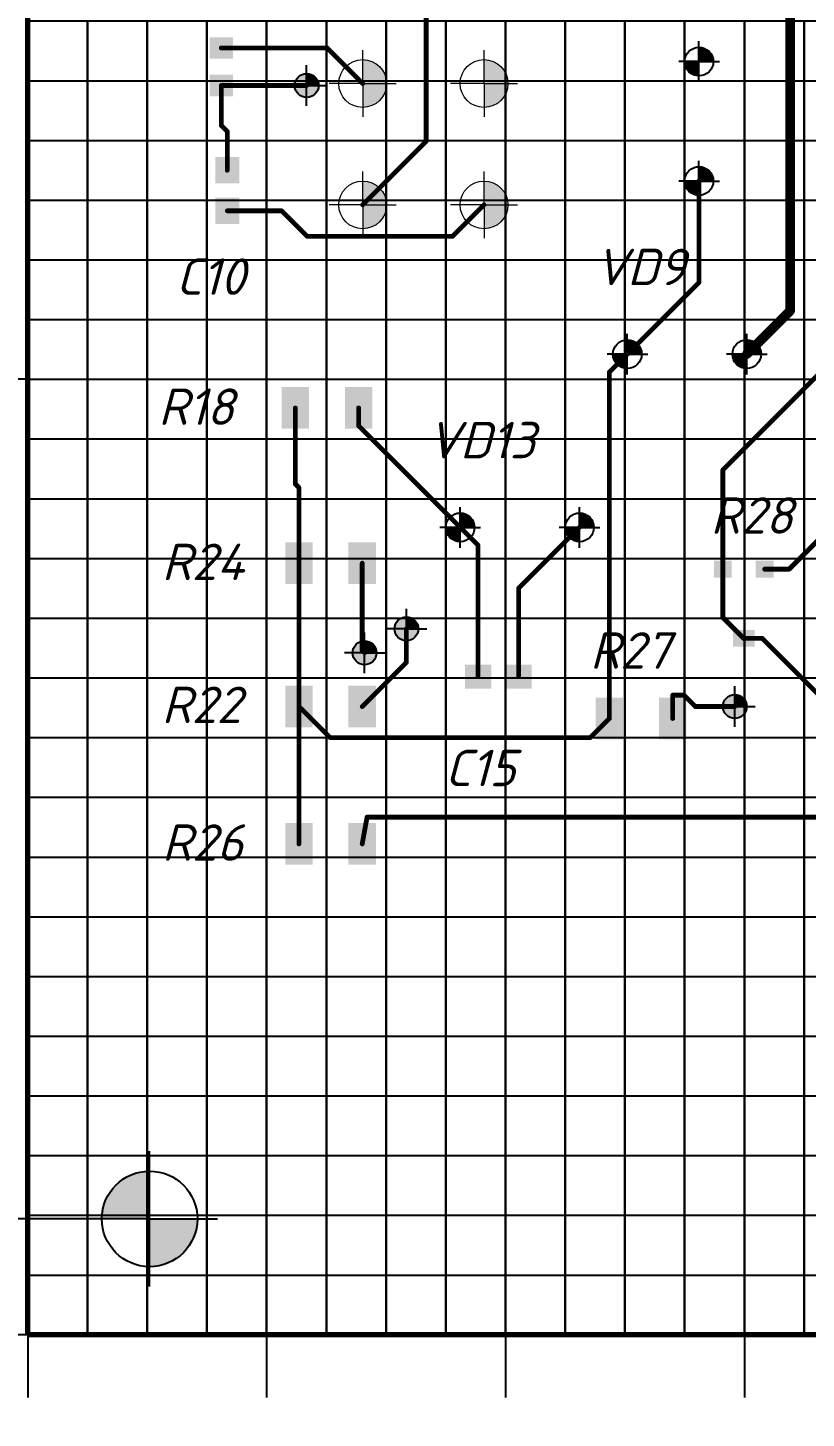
# Model space of a CAD drawing. Header units: millimetres. Extents: x 784 to 1625, y -303 to 291.
# Drawn here: x 882 to 947.1, y -7.4 to 109 of the extents above; entities that cross this region are included whole.
import ezdxf

# ---------------------------------------------------------------- set-up
doc = ezdxf.new("R2010")
doc.units = ezdxf.units.MM
doc.header["$LTSCALE"] = 0.5
doc.layers.get('0').update_dxf_attribs({"lineweight": 60})
doc.layers.get('Defpoints').update_dxf_attribs({"color": 5})
for name, color, linetype in [('Mechanical15', 56, 'Continuous'), ('TopLayer', 1, 'Continuous'), ('TopOverlay', 2, 'Continuous'), ('размеры', 90, 'Continuous'), ('Тонкие', 7, 'Continuous')]:
    doc.layers.add(name, color=color, linetype=linetype)
doc.layers.add('тонкая', color=7, linetype='Continuous', lineweight=20)
doc.styles.get("Standard").update_dxf_attribs({"font": 'isocpeui.ttf', "width": 0.9})
doc.dimstyles.new('Standart', dxfattribs={"dimtxt": 5, "dimasz": 5, "dimexe": 2, "dimexo": 0, "dimgap": 1, "dimtad": 1, "dimtoh": 1, "dimdec": 0, "dimtxsty": 'Standard', "dimcen": 2.5, "dimadec": 0, "dimazin": 0, "dimtfac": 1, "dimtdec": 0, "dimtmove": 0, "dimatfit": 3, "dimldrblk": 'DOTSMALL', "dimfxl": 1, "dimarcsym": 0})

# ---------------------------------------------------------------- blocks, each defined once
blk = doc.blocks.new('*D21')
at = {"layer": 'Defpoints', "color": 0, "transparency": 16777216}
for p in [(892.15, 189.31), (856.95, 9.31), (892.15, 9.31)]:
    blk.add_point(p, dxfattribs=at)
at = {"layer": 'размеры', "color": 0, "lineweight": -2, "transparency": 16777216}
for p, q in [((892.15, 189.31), (854.95, 189.31)), ((856.95, 184.31), (856.95, 14.31)), ((892.15, 9.31), (854.95, 9.31))]:
    blk.add_line(p, q, dxfattribs=at)
at = {"layer": 'размеры', "color": 0, "transparency": 16777216}
for points in [[(856.12, 184.31), (857.78, 184.31), (856.95, 189.31)], [(856.12, 14.31), (857.78, 14.31), (856.95, 9.31)]]:
    blk.add_solid(points, dxfattribs=at)
at = {"layer": 'размеры', "color": 0, "lineweight": 30, "transparency": 16777216, "insert": (852.95, 99.56), "char_height": 5, "attachment_point": 5, "rotation": 90}
blk.add_mtext('90%%P0,2', dxfattribs=at)
blk = doc.blocks.new('_DotSmall')
at = {"color": 0, "linetype": 'ByBlock', "const_width": 0.5}
blk.add_lwpolyline([(-0.0625, 0, 1), (0.0625, 0, 1)], format="xyb", close=True, dxfattribs=at)
blk = doc.blocks.new('*D22')
at = {"layer": 'Defpoints', "color": 0, "transparency": 16777216}
for p in [(881.95, 199.51), (832.75, -0.39), (881.95, -0.39)]:
    blk.add_point(p, dxfattribs=at)
at = {"layer": 'размеры', "color": 0, "lineweight": -2, "transparency": 16777216}
for p, q in [((881.95, 199.51), (830.75, 199.51)), ((832.75, 194.51), (832.75, 4.61)), ((881.95, -0.39), (830.75, -0.39))]:
    blk.add_line(p, q, dxfattribs=at)
at = {"layer": 'размеры', "color": 0, "transparency": 16777216}
for points in [[(831.92, 194.51), (833.59, 194.51), (832.75, 199.51)], [(831.92, 4.61), (833.59, 4.61), (832.75, -0.39)]]:
    blk.add_solid(points, dxfattribs=at)
at = {"layer": 'размеры', "color": 0, "lineweight": 30, "transparency": 16777216, "insert": (828.75, 99.56), "char_height": 5, "attachment_point": 5, "rotation": 90}
blk.add_mtext('100%%P0,2', dxfattribs=at)
blk = doc.blocks.new('*D26')
at = {"layer": 'Defpoints', "color": 0, "lineweight": 35, "transparency": 16777216}
for p in [(856.95, 9.31), (886.15, 9.31), (886.15, -0.39)]:
    blk.add_point(p, dxfattribs=at)
at = {"layer": 'размеры', "color": 0, "lineweight": -2, "transparency": 16777216}
for p, q in [((856.95, 14.31), (856.95, 19.31)), ((886.15, 9.31), (854.95, 9.31)), ((856.95, -0.39), (856.95, 9.31)), ((886.15, -0.39), (854.95, -0.39)), ((856.95, -5.39), (856.95, -10.39))]:
    blk.add_line(p, q, dxfattribs=at)
at = {"layer": 'размеры', "color": 0, "lineweight": 35, "transparency": 16777216}
for points in [[(856.12, 14.31), (857.78, 14.31), (856.95, 9.31)], [(856.12, -5.39), (857.78, -5.39), (856.95, -0.39)]]:
    blk.add_solid(points, dxfattribs=at)
at = {"layer": 'размеры', "color": 0, "lineweight": 30, "transparency": 16777216, "insert": (853.45, 4.46), "char_height": 5, "attachment_point": 5, "rotation": 90}
blk.add_mtext('5', dxfattribs=at)
blk = doc.blocks.new('*U27')
at = {"layer": 'Тонкие'}
for p, q in [((-2.5, 2.5), (-2.5, -2.5)), ((-2.5, 2.5), (2.5, 2.5)), ((2.5, -2.5), (2.5, 2.5)), ((-2.5, -2.5), (2.5, -2.5))]:
    blk.add_line(p, q, dxfattribs=at)
blk = doc.blocks.new('*U28')
at = {"layer": 'Тонкие', "color": 0, "linetype": 'ByBlock', "lineweight": -2, "transparency": 16777216}
for p in [(0, 105), (5, 105), (10, 105), (15, 105), (20, 105), (25, 105), (30, 105), (35, 105), (40, 105), (45, 105), (50, 105), (55, 105), (60, 105), (65, 105), (0, 100), (5, 100), (10, 100), (15, 100), (20, 100), (25, 100), (30, 100), (35, 100), (40, 100), (45, 100), (50, 100), (55, 100), (60, 100), (65, 100), (0, 95), (5, 95), (10, 95), (15, 95), (20, 95), (25, 95), (30, 95), (35, 95), (40, 95), (45, 95), (50, 95), (55, 95), (60, 95), (65, 95), (0, 90), (5, 90), (10, 90), (15, 90), (20, 90), (25, 90), (30, 90), (35, 90), (40, 90), (45, 90), (50, 90), (55, 90), (60, 90), (65, 90), (0, 85), (5, 85), (10, 85), (15, 85), (20, 85), (25, 85), (30, 85), (35, 85), (40, 85), (45, 85), (50, 85), (55, 85), (60, 85), (65, 85), (0, 80), (5, 80), (10, 80), (15, 80), (20, 80), (25, 80), (30, 80), (35, 80), (40, 80), (45, 80), (50, 80), (55, 80), (60, 80), (65, 80), (0, 75), (5, 75), (10, 75), (15, 75), (20, 75), (25, 75), (30, 75), (35, 75), (40, 75), (45, 75), (50, 75), (55, 75), (60, 75), (65, 75), (0, 70), (5, 70), (10, 70), (15, 70), (20, 70), (25, 70), (30, 70), (35, 70), (40, 70), (45, 70), (50, 70), (55, 70), (60, 70), (65, 70), (0, 65), (5, 65), (10, 65), (15, 65), (20, 65), (25, 65), (30, 65), (35, 65), (40, 65), (45, 65), (50, 65), (55, 65), (60, 65), (65, 65), (0, 60), (5, 60), (10, 60), (15, 60), (20, 60), (25, 60), (30, 60), (35, 60), (40, 60), (45, 60), (50, 60), (55, 60), (60, 60), (65, 60), (0, 55), (5, 55), (10, 55), (15, 55), (20, 55), (25, 55), (30, 55), (35, 55), (40, 55), (45, 55), (50, 55), (55, 55), (60, 55), (65, 55), (0, 50), (5, 50), (10, 50), (15, 50), (20, 50), (25, 50), (30, 50), (35, 50), (40, 50), (45, 50), (50, 50), (55, 50), (60, 50), (65, 50), (0, 45), (5, 45), (10, 45), (15, 45), (20, 45), (25, 45), (30, 45), (35, 45), (40, 45), (45, 45), (50, 45), (55, 45), (60, 45), (65, 45), (0, 40), (5, 40), (10, 40), (15, 40), (20, 40), (25, 40), (30, 40), (35, 40), (40, 40), (45, 40), (50, 40), (55, 40), (60, 40), (65, 40), (0, 35), (5, 35), (10, 35), (15, 35), (20, 35), (25, 35), (30, 35), (35, 35), (40, 35), (45, 35), (50, 35), (55, 35), (60, 35), (65, 35), (0, 30), (5, 30), (10, 30), (15, 30), (20, 30), (25, 30), (30, 30), (35, 30), (40, 30), (45, 30), (50, 30), (55, 30), (60, 30), (65, 30), (0, 25), (5, 25), (10, 25), (15, 25), (20, 25), (25, 25), (30, 25), (35, 25), (40, 25), (45, 25), (50, 25), (55, 25), (60, 25), (65, 25), (0, 20), (5, 20), (10, 20), (15, 20), (20, 20), (25, 20), (30, 20), (35, 20), (40, 20), (45, 20), (50, 20), (55, 20), (60, 20), (65, 20), (0, 15), (5, 15), (10, 15), (15, 15), (20, 15), (25, 15), (30, 15), (35, 15), (40, 15), (45, 15), (50, 15), (55, 15), (60, 15), (65, 15), (0, 10), (5, 10), (10, 10), (15, 10), (20, 10), (25, 10), (30, 10), (35, 10), (40, 10), (45, 10), (50, 10), (55, 10), (60, 10), (65, 10), (0, 5), (5, 5), (10, 5), (15, 5), (20, 5), (25, 5), (30, 5), (35, 5), (40, 5), (45, 5), (50, 5), (55, 5), (60, 5), (65, 5), (0, 0), (5, 0), (10, 0), (15, 0), (20, 0), (25, 0), (30, 0), (35, 0), (40, 0), (45, 0), (50, 0), (55, 0), (60, 0), (65, 0)]:
    blk.add_blockref('*U27', p, dxfattribs=at)

msp = doc.modelspace()

# ---------------------------------------------------------------- hatches: boundary and pattern name
at = {"lineweight": -3}
for points in [[(939.35, 106.21, 0.414214), (938.15, 107.41), (938.15, 106.21)], [(939.35, 96.21, 0.414214), (938.15, 97.41), (938.15, 96.21)], [(933.35, 81.71, 0.414214), (932.15, 82.91), (932.15, 81.71)], [(943.35, 81.71, 0.414214), (942.15, 82.91), (942.15, 81.71)], [(919.35, 67.21, 0.414214), (918.15, 68.41), (918.15, 67.21)], [(929.35, 67.21, 0.414214), (928.15, 68.41), (928.15, 67.21)]]:
    msp.add_hatch(color=0, dxfattribs=at).paths.add_polyline_path(points)
h = msp.add_hatch(color=256, dxfattribs=at)
h.dxf.hatch_style = 1
h.paths.add_polyline_path([(938.15, 106.21), (936.95, 106.21, 0.414214), (938.15, 105)])
h = msp.add_hatch(color=0, dxfattribs=at)
h.dxf.hatch_style = 1
h.paths.add_polyline_path([(905.3, 105.21, 0.414214), (904.3, 104.21), (905.3, 104.21)])
h.paths.add_polyline_path([(905.3, 104.21), (904.3, 104.21, 0.414214), (905.3, 103.21)])
h = msp.add_hatch(color=0, dxfattribs=at)
h.dxf.hatch_style = 1
h.paths.add_polyline_path([(905.3, 104.21), (906.3, 104.21, 0.414214), (905.3, 105.21)], flags=17)
h.paths.add_polyline_path([(906.3, 104.21, 0.414214), (905.3, 105.21), (905.3, 103.21, 0.414214)])
h = msp.add_hatch(color=256, dxfattribs=at)
h.dxf.hatch_style = 1
h.paths.add_polyline_path([(906.3, 104.21, 0.414214), (905.3, 105.21), (905.3, 104.21)])
h = msp.add_hatch(color=256, dxfattribs=at)
h.dxf.hatch_style = 1
h.paths.add_polyline_path([(938.15, 96.21), (936.95, 96.21, 0.414214), (938.15, 95)])
h = msp.add_hatch(color=256, dxfattribs=at)
h.dxf.hatch_style = 1
h.paths.add_polyline_path([(932.15, 81.71), (930.95, 81.71, 0.414214), (932.15, 80.5)])
h = msp.add_hatch(color=256, dxfattribs=at)
h.dxf.hatch_style = 1
h.paths.add_polyline_path([(942.15, 81.71), (940.95, 81.71, 0.414214), (942.15, 80.5)])
h = msp.add_hatch(color=256, dxfattribs=at)
h.dxf.hatch_style = 1
h.paths.add_polyline_path([(918.15, 67.21), (916.95, 67.21, 0.414214), (918.15, 66)])
h = msp.add_hatch(color=256, dxfattribs=at)
h.dxf.hatch_style = 1
h.paths.add_polyline_path([(928.15, 67.21), (926.95, 67.21, 0.414214), (928.15, 66)])
h = msp.add_hatch(color=0, dxfattribs=at)
h.dxf.hatch_style = 1
h.paths.add_polyline_path([(913.65, 59.71, 0.414214), (912.65, 58.71), (913.65, 58.71)])
h.paths.add_polyline_path([(913.65, 58.71), (912.65, 58.71, 0.414214), (913.65, 57.71)])
h = msp.add_hatch(color=0, dxfattribs=at)
h.dxf.hatch_style = 1
h.paths.add_polyline_path([(913.65, 58.71), (914.65, 58.71, 0.414214), (913.65, 59.71)], flags=17)
h.paths.add_polyline_path([(914.65, 58.71, 0.414214), (913.65, 59.71), (913.65, 57.71, 0.414214)])
h = msp.add_hatch(color=256, dxfattribs=at)
h.dxf.hatch_style = 1
h.paths.add_polyline_path([(914.65, 58.71, 0.414214), (913.65, 59.71), (913.65, 58.71)])
h = msp.add_hatch(color=0, dxfattribs=at)
h.dxf.hatch_style = 1
h.paths.add_polyline_path([(910.15, 57.71, 0.414214), (909.15, 56.71), (910.15, 56.71)])
h.paths.add_polyline_path([(910.15, 56.71), (909.15, 56.71, 0.414214), (910.15, 55.71)])
h = msp.add_hatch(color=0, dxfattribs=at)
h.dxf.hatch_style = 1
h.paths.add_polyline_path([(910.15, 56.71), (911.15, 56.71, 0.414214), (910.15, 57.71)], flags=17)
h.paths.add_polyline_path([(911.15, 56.71, 0.414214), (910.15, 57.71), (910.15, 55.71, 0.414214)])
h = msp.add_hatch(color=256, dxfattribs=at)
h.dxf.hatch_style = 1
h.paths.add_polyline_path([(911.15, 56.71, 0.414214), (910.15, 57.71), (910.15, 56.71)])
h = msp.add_hatch(color=0, dxfattribs=at)
h.dxf.hatch_style = 1
h.paths.add_polyline_path([(941.15, 53.21, 0.414214), (940.15, 52.21), (941.15, 52.21)])
h.paths.add_polyline_path([(941.15, 52.21), (940.15, 52.21, 0.414214), (941.15, 51.21)])
h = msp.add_hatch(color=0, dxfattribs=at)
h.dxf.hatch_style = 1
h.paths.add_polyline_path([(941.15, 52.21), (942.15, 52.21, 0.414214), (941.15, 53.21)], flags=17)
h.paths.add_polyline_path([(942.15, 52.21, 0.414214), (941.15, 53.21), (941.15, 51.21, 0.414214)])
h = msp.add_hatch(color=256, dxfattribs=at)
h.dxf.hatch_style = 1
h.paths.add_polyline_path([(942.15, 52.21, 0.414214), (941.15, 53.21), (941.15, 52.21)])
h = msp.add_hatch(color=0, dxfattribs=at)
h.paths.add_polyline_path([(888.15, 9.31), (892.15, 9.31), (892.15, 13.31, 0.414214)])
h.paths.add_polyline_path([(896.15, 9.31), (892.15, 9.31), (892.15, 5.31, 0.414214)])
at = {"layer": 'TopLayer'}
for points in [[(899.12, 108.25), (899.12, 106.45), (897.18, 106.45), (897.18, 108.25)], [(899.12, 105.11), (899.12, 103.31), (897.18, 103.31), (897.18, 105.11)], [(897.65, 96.01), (897.65, 98.21), (899.65, 98.21), (899.65, 96.01)], [(897.65, 92.61), (897.65, 94.81), (899.65, 94.81), (899.65, 92.61)], [(905.5, 75.46), (903.2, 75.46), (903.2, 78.96), (905.5, 78.96)], [(910.8, 75.46), (908.5, 75.46), (908.5, 78.96), (910.8, 78.96)], [(905.8, 62.46), (903.5, 62.46), (903.5, 65.96), (905.8, 65.96)], [(911.1, 62.46), (908.8, 62.46), (908.8, 65.96), (911.1, 65.96)], [(940.9, 63.01), (939.4, 63.01), (939.4, 64.41), (940.9, 64.41)], [(944.4, 63.01), (942.9, 63.01), (942.9, 64.41), (944.4, 64.41)], [(942.8, 57.21), (941, 57.21), (941, 58.61), (942.8, 58.61)], [(918.55, 55.71), (920.75, 55.71), (920.75, 53.71), (918.55, 53.71)], [(921.95, 55.71), (924.15, 55.71), (924.15, 53.71), (921.95, 53.71)], [(905.8, 50.46), (903.5, 50.46), (903.5, 53.96), (905.8, 53.96)], [(911.1, 50.46), (908.8, 50.46), (908.8, 53.96), (911.1, 53.96)], [(931.8, 49.46), (929.5, 49.46), (929.5, 52.96), (931.8, 52.96)], [(937.1, 49.46), (934.8, 49.46), (934.8, 52.96), (937.1, 52.96)], [(905.8, 38.96), (903.5, 38.96), (903.5, 42.46), (905.8, 42.46)], [(911.1, 38.96), (908.8, 38.96), (908.8, 42.46), (911.1, 42.46)]]:
    msp.add_hatch(color=1, dxfattribs=at).paths.add_polyline_path(points)
at = {"layer": 'тонкая'}
h = msp.add_hatch(color=256, dxfattribs=at)
edge = h.paths.add_edge_path()
edge.add_line((909.99, 106.37), (909.99, 102.37))
edge.add_arc((909.99, 104.37), 2, 270, 450)
h = msp.add_hatch(color=256, dxfattribs=at)
edge = h.paths.add_edge_path()
edge.add_line((920.15, 106.37), (920.15, 102.37))
edge.add_arc((920.15, 104.37), 2, 270, 450)
h = msp.add_hatch(color=256, dxfattribs=at)
edge = h.paths.add_edge_path()
edge.add_line((909.99, 96.21), (909.99, 92.21))
edge.add_arc((909.99, 94.21), 2, 270, 450)
h = msp.add_hatch(color=256, dxfattribs=at)
edge = h.paths.add_edge_path()
edge.add_line((920.15, 96.21), (920.15, 92.21))
edge.add_arc((920.15, 94.21), 2, 270, 450)

# ---------------------------------------------------------------- linework, layer by layer
at = {"lineweight": -3}
for p, q in [((938.15, 104.5), (938.15, 107.91)), ((938.15, 106.21), (936.45, 106.21)), ((938.15, 106.21), (939.86, 106.21)), ((905.3, 102.51), (905.3, 105.9)), ((905.3, 104.21), (903.6, 104.21)), ((905.3, 104.21), (906.99, 104.21)), ((938.15, 94.5), (938.15, 97.91)), ((938.15, 96.21), (936.45, 96.21)), ((938.15, 96.21), (939.86, 96.21)), ((932.15, 80), (932.15, 83.41)), ((942.15, 80), (942.15, 83.41)), ((932.15, 81.71), (930.45, 81.71)), ((932.15, 81.71), (933.86, 81.71)), ((942.15, 81.71), (940.45, 81.71)), ((942.15, 81.71), (943.86, 81.71)), ((918.15, 65.5), (918.15, 68.91)), ((928.15, 65.5), (928.15, 68.91)), ((918.15, 67.21), (916.45, 67.21)), ((918.15, 67.21), (919.86, 67.21)), ((928.15, 67.21), (926.45, 67.21)), ((928.15, 67.21), (929.86, 67.21)), ((913.65, 57.01), (913.65, 60.4)), ((910.15, 55.01), (910.15, 58.4)), ((913.65, 58.71), (911.96, 58.71)), ((913.65, 58.71), (915.35, 58.71)), ((910.15, 56.71), (908.46, 56.71)), ((910.15, 56.71), (911.85, 56.71)), ((941.15, 50.51), (941.15, 53.9)), ((941.15, 52.21), (939.46, 52.21)), ((941.15, 52.21), (942.85, 52.21)), ((892.15, 3.64), (892.15, 14.97)), ((892.15, 9.31), (886.48, 9.31)), ((892.15, 9.31), (897.82, 9.31))]:
    msp.add_line(p, q, dxfattribs=at)
for centre, radius in [((938.15, 106.21), 1.2), ((905.3, 104.21), 1), ((938.15, 96.21), 1.2), ((932.15, 81.71), 1.2), ((942.15, 81.71), 1.2), ((918.15, 67.21), 1.2), ((928.15, 67.21), 1.2), ((913.65, 58.71), 1), ((910.15, 56.71), 1), ((941.15, 52.21), 1), ((892.15, 9.31), 4)]:
    msp.add_circle(centre, radius, dxfattribs=at)
at = {"layer": 'Mechanical15', "lineweight": 9, "const_width": 2.4}
msp.add_lwpolyline([(881.95, 4.21), (881.95, 4.21)], dxfattribs=at)
at = {"layer": 'TopLayer'}
for points, const_width in [([(915.31, 99.53), (915.31, 122.76)], 0.4), ([(945.79, 85.35), (945.79, 122.76)], 0.8), ([(898.15, 107.35), (907.01, 107.35)], 0.4), ([(907.01, 107.35), (909.99, 104.37)], 0.4), ([(898.15, 104.21), (905.3, 104.21)], 0.4), ([(898.15, 100.86), (898.15, 104.21)], 0.4), ([(898.15, 100.86), (898.65, 100.36)], 0.4), ([(898.65, 97.11), (898.65, 100.36)], 0.4), ([(909.99, 94.21), (915.31, 99.53)], 0.4), ([(938.15, 87.71), (938.15, 96.21)], 0.4), ([(917.51, 91.57), (920.15, 94.21)], 0.4), ([(898.65, 93.71), (903.2, 93.71)], 0.4), ([(903.2, 93.71), (905.34, 91.57)], 0.4), ([(905.34, 91.57), (917.51, 91.57)], 0.4), ([(932.15, 81.71), (938.15, 87.71)], 0.4), ([(942.15, 81.71), (945.79, 85.35)], 0.8), ([(940.15, 72.01), (950.65, 82.51)], 0.4), ([(930.65, 80.21), (932.15, 81.71)], 0.4), ([(930.65, 51.21), (930.65, 80.21)], 0.4), ([(904.35, 70.84), (904.35, 77.21)], 0.4), ([(909.65, 75.71), (909.65, 77.21)], 0.4), ([(909.65, 75.71), (918.15, 67.21)], 0.4), ([(940.15, 63.71), (940.15, 72.01)], 0.4), ([(904.35, 70.84), (904.65, 70.54)], 0.4), ([(904.65, 64.21), (904.65, 70.54)], 0.4), ([(945.7, 63.71), (951.16, 69.17)], 0.4), ([(918.15, 67.21), (919.65, 65.71)], 0.4), ([(923.05, 62.11), (928.15, 67.21)], 0.4), ([(919.65, 54.71), (919.65, 65.71)], 0.4), ([(904.65, 52.21), (904.65, 64.21)], 0.4), ([(909.95, 56.91), (909.95, 64.21)], 0.4), ([(940.15, 59.66), (940.15, 63.71)], 0.4), ([(943.65, 63.71), (945.7, 63.71)], 0.4), ([(923.05, 54.71), (923.05, 62.11)], 0.4), ([(940.15, 59.66), (941.9, 57.91)], 0.4), ([(913.65, 55.91), (913.65, 58.71)], 0.4), ([(909.95, 56.91), (910.15, 56.71)], 0.4), ([(941.9, 57.91), (943.45, 57.91)], 0.4), ([(943.45, 57.91), (954.15, 47.21)], 0.4), ([(909.95, 52.21), (913.65, 55.91)], 0.4), ([(904.65, 52.21), (907.25, 49.61)], 0.4), ([(904.65, 40.71), (904.65, 52.21)], 0.4), ([(935.95, 53.16), (936.89, 53.16)], 0.4), ([(935.95, 51.21), (935.95, 53.16)], 0.4), ([(936.89, 53.16), (937.84, 52.21)], 0.4), ([(937.84, 52.21), (941.15, 52.21)], 0.4), ([(929.05, 49.61), (930.65, 51.21)], 0.4), ([(907.25, 49.61), (929.05, 49.61)], 0.4), ([(909.95, 40.71), (910.36, 42.95)], 0.4), ([(910.36, 42.95), (954.9, 42.95)], 0.4)]:
    msp.add_lwpolyline(points, dxfattribs=dict(at, const_width=const_width))
for points, const_width in [([(898.05, 107.35, 1), (898.25, 107.35, 1)], 0.2), ([(906.91, 107.35, 1), (907.11, 107.35, 1)], 0.2), ([(906.91, 107.35, 1), (907.11, 107.35, 1)], 0.2), ([(898.05, 104.21, 1), (898.25, 104.21, 1)], 0.2), ([(898.05, 104.21, 1), (898.25, 104.21, 1)], 0.2), ([(905.2, 104.21, 1), (905.4, 104.21, 1)], 0.2), ([(909.89, 104.37, 1), (910.09, 104.37, 1)], 0.2), ([(898.05, 100.86, 1), (898.25, 100.86, 1)], 0.2), ([(898.05, 100.86, 1), (898.25, 100.86, 1)], 0.2), ([(898.55, 100.36, 1), (898.75, 100.36, 1)], 0.2), ([(898.55, 100.36, 1), (898.75, 100.36, 1)], 0.2), ([(915.21, 99.53, 1), (915.41, 99.53, 1)], 0.2), ([(915.21, 99.53, 1), (915.41, 99.53, 1)], 0.2), ([(898.55, 97.11, 1), (898.75, 97.11, 1)], 0.2), ([(938.05, 96.21, 1), (938.25, 96.21, 1)], 0.2), ([(909.89, 94.21, 1), (910.09, 94.21, 1)], 0.2), ([(920.05, 94.21, 1), (920.25, 94.21, 1)], 0.2), ([(898.55, 93.71, 1), (898.75, 93.71, 1)], 0.2), ([(903.1, 93.71, 1), (903.3, 93.71, 1)], 0.2), ([(903.1, 93.71, 1), (903.3, 93.71, 1)], 0.2), ([(905.24, 91.57, 1), (905.44, 91.57, 1)], 0.2), ([(905.24, 91.57, 1), (905.44, 91.57, 1)], 0.2), ([(917.41, 91.57, 1), (917.61, 91.57, 1)], 0.2), ([(917.41, 91.57, 1), (917.61, 91.57, 1)], 0.2), ([(938.05, 87.71, 1), (938.25, 87.71, 1)], 0.2), ([(938.05, 87.71, 1), (938.25, 87.71, 1)], 0.2), ([(945.59, 85.35, 1), (945.99, 85.35, 1)], 0.4), ([(945.59, 85.35, 1), (945.99, 85.35, 1)], 0.4), ([(932.05, 81.71, 1), (932.25, 81.71, 1)], 0.2), ([(932.05, 81.71, 1), (932.25, 81.71, 1)], 0.2), ([(941.95, 81.71, 1), (942.35, 81.71, 1)], 0.4), ([(930.55, 80.21, 1), (930.75, 80.21, 1)], 0.2), ([(930.55, 80.21, 1), (930.75, 80.21, 1)], 0.2), ([(904.25, 77.21, 1), (904.45, 77.21, 1)], 0.2), ([(909.55, 77.21, 1), (909.75, 77.21, 1)], 0.2), ([(909.55, 75.71, 1), (909.75, 75.71, 1)], 0.2), ([(909.55, 75.71, 1), (909.75, 75.71, 1)], 0.2), ([(940.05, 72.01, 1), (940.25, 72.01, 1)], 0.2), ([(940.05, 72.01, 1), (940.25, 72.01, 1)], 0.2), ([(904.25, 70.84, 1), (904.45, 70.84, 1)], 0.2), ([(904.25, 70.84, 1), (904.45, 70.84, 1)], 0.2), ([(904.55, 70.54, 1), (904.75, 70.54, 1)], 0.2), ([(904.55, 70.54, 1), (904.75, 70.54, 1)], 0.2), ([(918.05, 67.21, 1), (918.25, 67.21, 1)], 0.2), ([(918.05, 67.21, 1), (918.25, 67.21, 1)], 0.2), ([(928.05, 67.21, 1), (928.25, 67.21, 1)], 0.2), ([(919.55, 65.71, 1), (919.75, 65.71, 1)], 0.2), ([(919.55, 65.71, 1), (919.75, 65.71, 1)], 0.2), ([(904.55, 64.21, 1), (904.75, 64.21, 1)], 0.2), ([(904.55, 64.21, 1), (904.75, 64.21, 1)], 0.2), ([(909.85, 64.21, 1), (910.05, 64.21, 1)], 0.2), ([(940.05, 63.71, 1), (940.25, 63.71, 1)], 0.2), ([(940.05, 63.71, 1), (940.25, 63.71, 1)], 0.2), ([(943.55, 63.71, 1), (943.75, 63.71, 1)], 0.2), ([(945.6, 63.71, 1), (945.8, 63.71, 1)], 0.2), ([(945.6, 63.71, 1), (945.8, 63.71, 1)], 0.2), ([(922.95, 62.11, 1), (923.15, 62.11, 1)], 0.2), ([(922.95, 62.11, 1), (923.15, 62.11, 1)], 0.2), ([(940.05, 59.66, 1), (940.25, 59.66, 1)], 0.2), ([(940.05, 59.66, 1), (940.25, 59.66, 1)], 0.2), ([(913.55, 58.71, 1), (913.75, 58.71, 1)], 0.2), ([(909.85, 56.91, 1), (910.05, 56.91, 1)], 0.2), ([(909.85, 56.91, 1), (910.05, 56.91, 1)], 0.2), ([(941.8, 57.91, 1), (942, 57.91, 1)], 0.2), ([(941.8, 57.91, 1), (942, 57.91, 1)], 0.2), ([(943.35, 57.91, 1), (943.55, 57.91, 1)], 0.2), ([(943.35, 57.91, 1), (943.55, 57.91, 1)], 0.2), ([(910.05, 56.71, 1), (910.25, 56.71, 1)], 0.2), ([(913.55, 55.91, 1), (913.75, 55.91, 1)], 0.2), ([(913.55, 55.91, 1), (913.75, 55.91, 1)], 0.2), ([(919.55, 54.71, 1), (919.75, 54.71, 1)], 0.2), ([(922.95, 54.71, 1), (923.15, 54.71, 1)], 0.2), ([(904.55, 52.21, 1), (904.75, 52.21, 1)], 0.2), ([(904.55, 52.21, 1), (904.75, 52.21, 1)], 0.2), ([(904.55, 52.21, 1), (904.75, 52.21, 1)], 0.2), ([(909.85, 52.21, 1), (910.05, 52.21, 1)], 0.2), ([(935.85, 53.16, 1), (936.05, 53.16, 1)], 0.2), ([(935.85, 53.16, 1), (936.05, 53.16, 1)], 0.2), ([(936.79, 53.16, 1), (936.99, 53.16, 1)], 0.2), ([(936.79, 53.16, 1), (936.99, 53.16, 1)], 0.2), ([(937.74, 52.21, 1), (937.94, 52.21, 1)], 0.2), ([(937.74, 52.21, 1), (937.94, 52.21, 1)], 0.2), ([(941.05, 52.21, 1), (941.25, 52.21, 1)], 0.2), ([(930.55, 51.21, 1), (930.75, 51.21, 1)], 0.2), ([(930.55, 51.21, 1), (930.75, 51.21, 1)], 0.2), ([(935.85, 51.21, 1), (936.05, 51.21, 1)], 0.2), ([(907.15, 49.61, 1), (907.35, 49.61, 1)], 0.2), ([(907.15, 49.61, 1), (907.35, 49.61, 1)], 0.2), ([(928.95, 49.61, 1), (929.15, 49.61, 1)], 0.2), ([(928.95, 49.61, 1), (929.15, 49.61, 1)], 0.2), ([(910.26, 42.95, 1), (910.46, 42.95, 1)], 0.2), ([(910.26, 42.95, 1), (910.46, 42.95, 1)], 0.2), ([(904.55, 40.71, 1), (904.75, 40.71, 1)], 0.2), ([(909.85, 40.71, 1), (910.05, 40.71, 1)], 0.2)]:
    msp.add_lwpolyline(points, format="xyb", close=True, dxfattribs=dict(at, const_width=const_width))
at = {"layer": 'тонкая'}
for p, q in [((909.99, 106.37), (909.99, 107.17)), ((920.15, 106.37), (920.15, 107.17)), ((909.99, 104.37), (909.99, 106.37)), ((920.15, 104.37), (920.15, 106.37)), ((907.99, 104.37), (907.19, 104.37)), ((909.99, 104.37), (907.99, 104.37)), ((909.99, 104.37), (911.99, 104.37)), ((909.99, 104.37), (909.99, 102.37)), ((911.99, 104.37), (912.79, 104.37)), ((918.15, 104.37), (917.35, 104.37)), ((920.15, 104.37), (918.15, 104.37)), ((920.15, 104.37), (922.15, 104.37)), ((920.15, 104.37), (920.15, 102.37)), ((922.15, 104.37), (922.95, 104.37)), ((909.99, 102.37), (909.99, 101.57)), ((920.15, 102.37), (920.15, 101.57)), ((909.99, 96.21), (909.99, 97.01)), ((920.15, 96.21), (920.15, 97.01)), ((909.99, 94.21), (909.99, 96.21)), ((920.15, 94.21), (920.15, 96.21)), ((907.99, 94.21), (907.19, 94.21)), ((909.99, 94.21), (907.99, 94.21)), ((909.99, 94.21), (911.99, 94.21)), ((909.99, 94.21), (909.99, 92.21)), ((911.99, 94.21), (912.79, 94.21)), ((918.15, 94.21), (917.35, 94.21)), ((920.15, 94.21), (918.15, 94.21)), ((920.15, 94.21), (922.15, 94.21)), ((920.15, 94.21), (920.15, 92.21)), ((922.15, 94.21), (922.95, 94.21)), ((909.99, 92.21), (909.99, 91.41)), ((920.15, 92.21), (920.15, 91.41))]:
    msp.add_line(p, q, dxfattribs=at)
for centre in [(909.99, 104.37), (920.15, 104.37), (909.99, 94.21), (920.15, 94.21)]:
    msp.add_circle(centre, 2, dxfattribs=at)
at = {"layer": 'Тонкие', "lineweight": 70}
for p, q in [((881.95, -0.39), (881.95, 199.61)), ((1182.1, -0.39), (881.95, -0.39))]:
    msp.add_line(p, q, dxfattribs=at)
at = {"layer": 'Тонкие'}
for p, q in [((881.95, 79.61), (876.7, 79.61)), ((881.95, -0.39), (881.95, -5.64)), ((901.95, -0.39), (901.95, -5.64)), ((921.95, -0.39), (921.95, -5.64)), ((941.95, -0.39), (941.95, -5.64))]:
    msp.add_line(p, q, dxfattribs=at)

# ---------------------------------------------------------------- block references
msp.add_blockref('*U28', (884.45, 2.11), dxfattribs=at)

# ---------------------------------------------------------------- texts
at = {"layer": 'TopOverlay'}
for s, p in [('C10', (894.34, 86.68)), ('VD9', (929.4, 87.49)), ('R18', (892.87, 75.79)), ('VD13', (915.39, 72.99)), ('R28', (939.11, 66.68)), ('R24', (893.16, 62.8)), ('R27', (929.02, 55.38)), ('R22', (893.15, 50.83)), ('C15', (916.87, 45.54)), ('R26', (893.17, 39.3))]:
    msp.add_text(s, height=3.048, dxfattribs=at).set_placement(p)

# ---------------------------------------------------------------- dimensions: what is measured, and where the dimension line sits
at = {"layer": 'размеры', "lineweight": 30}
for base, p1, p2, text, picture, middle in [((832.75, -0.39), (881.95, 199.51), (881.95, -0.39), '100%%P0,2', '*D22', (832.75, 99.56)), ((856.95, 9.31), (892.15, 189.31), (892.15, 9.31), '90%%P0,2', '*D21', (856.95, 99.56)), ((856.95, 9.31), (886.15, -0.39), (886.15, 9.31), '5', '*D26', (856.95, 4.46))]:
    dim = msp.add_linear_dim(base=base, p1=p1, p2=p2, angle=90, text=text, dimstyle='Standart', dxfattribs=at)
    dim.commit()
    dim.dimension.update_dxf_attribs({"geometry": picture, "text_midpoint": middle, "dimtype": 160})

doc.saveas('drawing.dxf')
